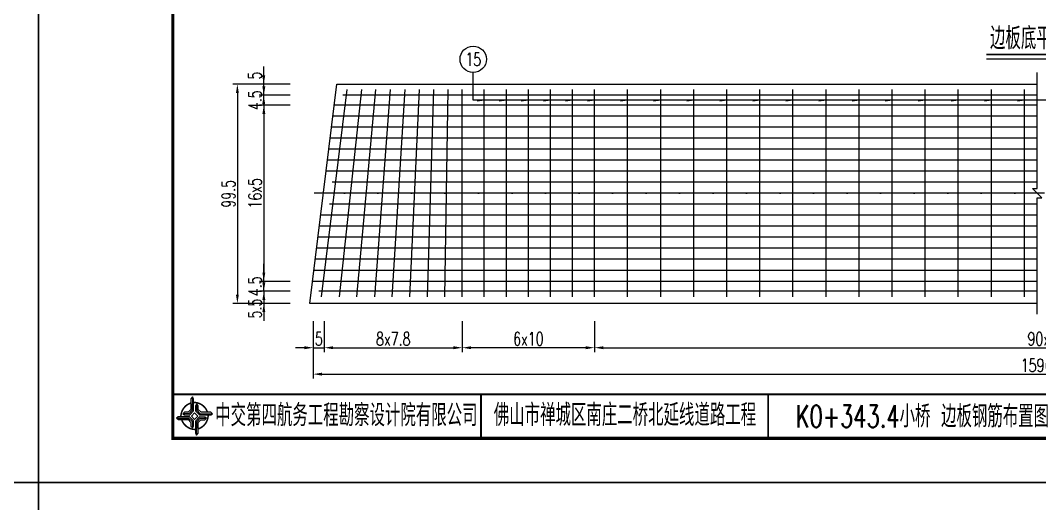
# Model space of a CAD drawing. Header units: millimetres. Extents: x -51 to 12129, y -1309 to -715.
# Drawn here: x 6245.2 to 6476.3, y -1016.5 to -906.7 of the extents above; entities that cross this region are included whole.
import ezdxf
from ezdxf.enums import TextEntityAlignment as Align

# ---------------------------------------------------------------- set-up
doc = ezdxf.new("R2010")
doc.units = ezdxf.units.MM
doc.header["$LTSCALE"] = 0.25
doc.linetypes.add('ACAD_ISO04W100', pattern=[30, 24, -3, 0, -3])
for name, color, linetype in [('中心线', 3, 'ACAD_ISO04W100'), ('图框', 7, 'Continuous'), ('文字', 7, 'Continuous'), ('标注', 4, 'Continuous'), ('次轮廓线', 7, 'Continuous'), ('钢筋', 6, 'Continuous')]:
    doc.layers.add(name, color=color, linetype=linetype)
doc.styles.get("Standard").update_dxf_attribs({"font": 'simplex1.shx', "width": 0.7, "bigfont": 'hztxt.shx'})
doc.dimstyles.new('比例：1：20', dxfattribs={"dimscale": 0, "dimtxt": 3, "dimasz": 2, "dimexe": 1, "dimexo": 1, "dimgap": 0.5, "dimtad": 1, "dimdec": 1, "dimlfac": 2, "dimzin": 9, "dimdsep": 46, "dimtxsty": 'Standard', "dimcen": 0.5, "dimclrd": 256, "dimclre": 256, "dimclrt": 256, "dimadec": 1, "dimazin": 2, "dimtfac": 1, "dimtdec": 1, "dimtix": 1, "dimtmove": 2, "dimatfit": 3, "dimfxl": 0, "dimtolj": 1, "dimtzin": 0, "dimlwd": -1, "dimlwe": -1, "dimarcsym": 0})

# ---------------------------------------------------------------- blocks, each defined once
blk = doc.blocks.new('*D377')
at = {"layer": 'Defpoints', "color": 0}
for p in [(6311.62, -966.96), (6314.12, -966.96), (6314.12, -981.07)]:
    blk.add_point(p, dxfattribs=at)
at = {"layer": '标注'}
for p, q in [((6311.62, -975.07), (6311.62, -982.07)), ((6314.12, -975.07), (6314.12, -982.07)), ((6309.62, -981.07), (6307.62, -981.07)), ((6311.62, -981.07), (6314.12, -981.07)), ((6316.12, -981.07), (6318.12, -981.07))]:
    blk.add_line(p, q, dxfattribs=at)
for points in [[(6309.62, -980.74), (6309.62, -981.41), (6311.62, -981.07)], [(6316.12, -980.74), (6316.12, -981.41), (6314.12, -981.07)]]:
    blk.add_solid(points, dxfattribs=at)
at = {"layer": '标注', "insert": (6312.87, -979.07), "char_height": 3, "attachment_point": 5}
blk.add_mtext('\\A1;5', dxfattribs=at)
blk = doc.blocks.new('*D378')
at = {"layer": 'Defpoints', "color": 0}
for p in [(6314.12, -966.96), (6345.4, -966.96), (6345.4, -981.07)]:
    blk.add_point(p, dxfattribs=at)
at = {"layer": '标注'}
for p, q in [((6314.12, -975.07), (6314.12, -982.07)), ((6345.4, -975.07), (6345.4, -982.07)), ((6316.12, -981.07), (6343.4, -981.07))]:
    blk.add_line(p, q, dxfattribs=at)
for points in [[(6316.12, -980.74), (6316.12, -981.41), (6314.12, -981.07)], [(6343.4, -980.74), (6343.4, -981.41), (6345.4, -981.07)]]:
    blk.add_solid(points, dxfattribs=at)
at = {"layer": '标注', "insert": (6329.76, -979.07), "char_height": 3, "attachment_point": 5}
blk.add_mtext('\\A1;8x7.8', dxfattribs=at)
blk = doc.blocks.new('*D379')
at = {"layer": 'Defpoints', "color": 0}
for p in [(6375.4, -964.36), (6580.47, -964.36), (6580.47, -981.07)]:
    blk.add_point(p, dxfattribs=at)
at = {"layer": '标注'}
for p, q in [((6375.4, -975.07), (6375.4, -982.07)), ((6580.47, -975.07), (6580.47, -982.07)), ((6377.4, -981.07), (6578.47, -981.07))]:
    blk.add_line(p, q, dxfattribs=at)
for points in [[(6377.4, -980.74), (6377.4, -981.41), (6375.4, -981.07)], [(6578.47, -980.74), (6578.47, -981.41), (6580.47, -981.07)]]:
    blk.add_solid(points, dxfattribs=at)
at = {"layer": '标注', "insert": (6477.93, -979.07), "char_height": 3, "attachment_point": 5}
blk.add_mtext('\\A1;90x15', dxfattribs=at)
blk = doc.blocks.new('*D382')
at = {"layer": 'Defpoints', "color": 0}
for p in [(6311.62, -965.53), (6639.69, -965.53), (6639.69, -987.07)]:
    blk.add_point(p, dxfattribs=at)
at = {"layer": '标注'}
for p, q in [((6311.62, -981.07), (6311.62, -988.07)), ((6639.69, -981.07), (6639.69, -988.07)), ((6313.62, -987.07), (6637.69, -987.07))]:
    blk.add_line(p, q, dxfattribs=at)
for points in [[(6313.62, -986.74), (6313.62, -987.41), (6311.62, -987.07)], [(6637.69, -986.74), (6637.69, -987.41), (6639.69, -987.07)]]:
    blk.add_solid(points, dxfattribs=at)
at = {"layer": '标注', "insert": (6475.65, -985.07), "char_height": 3, "attachment_point": 5}
blk.add_mtext('\\A1;1596', dxfattribs=at)
blk = doc.blocks.new('*D384')
at = {"layer": 'Defpoints', "color": 0}
for p in [(6345.4, -966.96), (6375.4, -966.96), (6345.4, -981.07)]:
    blk.add_point(p, dxfattribs=at)
at = {"layer": '标注'}
for p, q in [((6345.4, -975.07), (6345.4, -982.07)), ((6375.4, -975.07), (6375.4, -982.07)), ((6373.4, -981.07), (6347.4, -981.07))]:
    blk.add_line(p, q, dxfattribs=at)
for points in [[(6347.4, -980.74), (6347.4, -981.41), (6345.4, -981.07)], [(6373.4, -980.74), (6373.4, -981.41), (6375.4, -981.07)]]:
    blk.add_solid(points, dxfattribs=at)
at = {"layer": '标注', "insert": (6360.4, -979.07), "char_height": 3, "attachment_point": 5}
blk.add_mtext('\\A1;6x10', dxfattribs=at)
blk = doc.blocks.new('*D437')
at = {"layer": 'Defpoints', "color": 0}
for p in [(6316.94, -921.25), (6294.4, -971), (6316.94, -971)]:
    blk.add_point(p, dxfattribs=at)
at = {"layer": '标注'}
for p, q in [((6300.4, -921.25), (6293.4, -921.25)), ((6294.4, -923.25), (6294.4, -969)), ((6300.4, -971), (6293.4, -971))]:
    blk.add_line(p, q, dxfattribs=at)
for points in [[(6294.07, -923.25), (6294.74, -923.25), (6294.4, -921.25)], [(6294.07, -969), (6294.74, -969), (6294.4, -971)]]:
    blk.add_solid(points, dxfattribs=at)
at = {"layer": '标注', "insert": (6292.4, -946.13), "char_height": 3, "attachment_point": 5, "rotation": 90}
blk.add_mtext('\\A1;99.5', dxfattribs=at)
blk = doc.blocks.new('*D385')
at = {"layer": 'Defpoints', "color": 0}
for p in [(6300.38, -921.25), (6321.55, -921.25), (6321.55, -923.75)]:
    blk.add_point(p, dxfattribs=at)
at = {"layer": '标注'}
for p, q in [((6300.38, -919.25), (6300.38, -917.25)), ((6306.38, -921.25), (6299.38, -921.25)), ((6300.38, -923.75), (6300.38, -921.25)), ((6306.38, -923.75), (6299.38, -923.75)), ((6300.38, -925.75), (6300.38, -927.75))]:
    blk.add_line(p, q, dxfattribs=at)
for points in [[(6300.04, -919.25), (6300.71, -919.25), (6300.38, -921.25)], [(6300.04, -925.75), (6300.71, -925.75), (6300.38, -923.75)]]:
    blk.add_solid(points, dxfattribs=at)
at = {"layer": '标注', "insert": (6298.38, -919.28), "char_height": 3, "attachment_point": 5, "rotation": 90}
blk.add_mtext('\\A1;5', dxfattribs=at)
blk = doc.blocks.new('*D386')
at = {"layer": 'Defpoints', "color": 0}
for p in [(6321.57, -926), (6300.4, -966), (6321.3, -966)]:
    blk.add_point(p, dxfattribs=at)
at = {"layer": '标注'}
for p, q in [((6306.4, -926), (6299.4, -926)), ((6300.4, -928), (6300.4, -964)), ((6306.4, -966), (6299.4, -966))]:
    blk.add_line(p, q, dxfattribs=at)
for points in [[(6300.07, -928), (6300.74, -928), (6300.4, -926)], [(6300.07, -964), (6300.74, -964), (6300.4, -966)]]:
    blk.add_solid(points, dxfattribs=at)
at = {"layer": '标注', "insert": (6298.4, -946), "char_height": 3, "attachment_point": 5, "rotation": 90}
blk.add_mtext('\\A1;16x5', dxfattribs=at)
blk = doc.blocks.new('*D387')
at = {"layer": 'Defpoints', "color": 0}
for p in [(6320.02, -968.25), (6300.4, -971), (6320.02, -971)]:
    blk.add_point(p, dxfattribs=at)
at = {"layer": '标注'}
for p, q in [((6300.4, -966.25), (6300.4, -964.25)), ((6306.4, -968.25), (6299.4, -968.25)), ((6300.4, -968.25), (6300.4, -971)), ((6306.4, -971), (6299.4, -971)), ((6300.4, -973), (6300.4, -975))]:
    blk.add_line(p, q, dxfattribs=at)
for points in [[(6300.07, -966.25), (6300.74, -966.25), (6300.4, -968.25)], [(6300.07, -973), (6300.74, -973), (6300.4, -971)]]:
    blk.add_solid(points, dxfattribs=at)
at = {"layer": '标注', "insert": (6298.4, -972.18), "char_height": 3, "attachment_point": 5, "rotation": 90}
blk.add_mtext('\\A1;5.5', dxfattribs=at)
blk = doc.blocks.new('*D388')
at = {"layer": 'Defpoints', "color": 0}
for p in [(6300.4, -923.75), (6321.57, -923.75), (6329.58, -926)]:
    blk.add_point(p, dxfattribs=at)
at = {"layer": '标注'}
for p, q in [((6300.4, -921.75), (6300.4, -919.75)), ((6306.4, -923.75), (6299.4, -923.75)), ((6300.4, -926), (6300.4, -923.75)), ((6306.4, -926), (6299.4, -926)), ((6300.4, -928), (6300.4, -930))]:
    blk.add_line(p, q, dxfattribs=at)
for points in [[(6300.07, -921.75), (6300.74, -921.75), (6300.4, -923.75)], [(6300.07, -928), (6300.74, -928), (6300.4, -926)]]:
    blk.add_solid(points, dxfattribs=at)
at = {"layer": '标注', "insert": (6298.4, -924.88), "char_height": 3, "attachment_point": 5, "rotation": 90}
blk.add_mtext('\\A1;4.5', dxfattribs=at)
blk = doc.blocks.new('*D389')
at = {"layer": 'Defpoints', "color": 0}
for p in [(6300.4, -966), (6320.02, -966), (6328.03, -968.25)]:
    blk.add_point(p, dxfattribs=at)
at = {"layer": '标注'}
for p, q in [((6300.4, -964), (6300.4, -962)), ((6306.4, -966), (6299.4, -966)), ((6300.4, -968.25), (6300.4, -966)), ((6306.4, -968.25), (6299.4, -968.25)), ((6300.4, -970.25), (6300.4, -972.25))]:
    blk.add_line(p, q, dxfattribs=at)
for points in [[(6300.07, -964), (6300.74, -964), (6300.4, -966)], [(6300.07, -970.25), (6300.74, -970.25), (6300.4, -968.25)]]:
    blk.add_solid(points, dxfattribs=at)
at = {"layer": '标注', "insert": (6298.4, -967.13), "char_height": 3, "attachment_point": 5, "rotation": 90}
blk.add_mtext('\\A1;4.5', dxfattribs=at)
blk = doc.blocks.new('tb')
at = {"lineweight": -3}
h = blk.add_hatch(color=256, dxfattribs=at)
h.paths.add_polyline_path([(-1.23, -0.13), (-3.78, -0.14), (-4.14, -0.41), (-1.4, -0.44), (-0.56, -1.24), (-0.54, -2.62), (-0.27, -2.2), (-0.26, -1.06)])
h.paths.add_polyline_path([(0.13, -1.08), (0.14, -3.86), (0.41, -4.26), (0.44, -1.24), (1.25, -0.43), (2.66, -0.43), (2.26, -0.16), (1.07, -0.15)])
h.paths.add_polyline_path([(1.08, 0.3), (3.62, 0.3), (4.02, 0.56), (1.25, 0.57), (0.43, 1.39), (0.43, 2.8), (0.16, 2.41), (0.15, 1.24)])
h.paths.add_polyline_path([(-0.28, 1.21), (-0.28, 3.99), (-0.56, 4.39), (-0.57, 1.41), (-1.38, 0.6), (-2.74, 0.56), (-2.33, 0.3), (-1.2, 0.29)])
for p, q in [((-0.56, 4.39), (-0.57, 1.41)), ((0.43, 2.8), (0.43, 1.39)), ((-1.38, 0.6), (-2.74, 0.56)), ((-0.57, 1.41), (-1.38, 0.6)), ((0.43, 1.39), (1.25, 0.57)), ((1.25, 0.57), (4.02, 0.56)), ((-4.14, -0.41), (-1.4, -0.44)), ((-1.4, -0.44), (-0.56, -1.24)), ((-0.56, -1.24), (-0.54, -2.62)), ((0.41, -4.26), (0.44, -1.24)), ((0.44, -1.24), (1.25, -0.43)), ((1.25, -0.43), (2.66, -0.43))]:
    blk.add_line(p, q, dxfattribs=at)
at = {"lineweight": -3, "const_width": 0.35, "flags": 128}
for points in [[(-0.9, 3.02, 0.324167), (-3.16, -0.14)], [(2.88, 0.92, 0.324403), (-0.24, 3.15)], [(0.75, -2.86, 0.325418), (3.02, 0.26)], [(-2.98, -0.76, 0.322976), (0.14, -2.98)]]:
    blk.add_lwpolyline(points, format="xyb", dxfattribs=at)
at = {"lineweight": -3, "flags": 128}
for points in [[(-0.9, 3.99), (-0.9, 1.58), (-1.53, 0.91), (-2.34, 0.91), (-2.74, 0.56), (-2.33, 0.3), (-1.2, 0.29), (-0.28, 1.21), (-0.28, 3.99), (-0.56, 4.39)], [(3.62, 0.92), (1.43, 0.92), (0.77, 1.54), (0.77, 2.38), (0.43, 2.8), (0.16, 2.41), (0.15, 1.24), (1.08, 0.3), (3.62, 0.3), (4.02, 0.56)], [(-0.04, 0.77), (0.68, 0.04), (-0.04, -0.69), (-0.77, 0.05)], [(-3.73, -0.76), (-1.54, -0.76), (-0.89, -1.39), (-0.89, -2.21), (-0.54, -2.62), (-0.27, -2.2), (-0.26, -1.06), (-1.23, -0.13), (-3.78, -0.14), (-4.14, -0.41)], [(0.75, -3.85), (0.75, -1.43), (1.4, -0.78), (2.26, -0.78), (2.66, -0.43), (2.26, -0.16), (1.07, -0.15), (0.13, -1.08), (0.14, -3.86), (0.41, -4.26)]]:
    blk.add_lwpolyline(points, close=True, dxfattribs=at)
blk = doc.blocks.new('123')
at = {"layer": '图框', "color": 2}
blk.add_lwpolyline([(369.33, -1011.65), (369.33, -714.65), (-50.67, -714.65), (-50.67, -1011.65)], close=True, dxfattribs=at)

msp = doc.modelspace()

# ---------------------------------------------------------------- linework, layer by layer
for points, const_width in [([(6659.75412, -724.65472), (6279.75412, -724.65472), (6279.75412, -1001.65472), (6659.75412, -1001.65472), (6659.75412, -724.65472)], 0.7), ([(6279.75412, -991.65472), (6659.75412, -991.65472)], 0.4)]:
    msp.add_lwpolyline(points, dxfattribs=dict(const_width=const_width))
at = {"layer": '中心线'}
msp.add_line((6644.6336, -946.00197), (6311.2304, -946.00198), dxfattribs=at)
at = {"layer": '图框', "const_width": 0.4}
for points in [[(6349.64754, -991.65472), (6349.64754, -1001.65472)], [(6414.75412, -1001.65472), (6414.75412, -991.65472)]]:
    msp.add_lwpolyline(points, dxfattribs=at)
at = {"layer": '文字'}
msp.add_line((6464.25305, -915.47723), (6483.39872, -915.47723), dxfattribs=at)
at = {"layer": '文字', "const_width": 0.4}
msp.add_lwpolyline([(6464.25305, -914.47723), (6483.39872, -914.47723)], dxfattribs=at)
at = {"layer": '标注'}
for p, q in [((6347.8972, -924.87697), (6347.8972, -918.58531)), ((6475.79863, -944.93532), (6475.79867, -918.58531)), ((6375.3972, -924.87698), (6347.8972, -924.87697)), ((6350.3972, -924.87696), (6348.7972, -925.10183)), ((6355.3972, -924.87698), (6353.7972, -925.10184)), ((6360.3972, -924.87697), (6358.79717, -925.10184)), ((6365.3972, -924.87696), (6363.7972, -925.10185)), ((6370.3972, -924.87698), (6368.7972, -925.10184)), ((6375.3972, -924.87698), (6373.7972, -925.10184)), ((6472.8972, -924.87697), (6375.3972, -924.87698)), ((6382.8972, -924.87696), (6381.2972, -925.10184)), ((6390.3972, -924.87697), (6388.7972, -925.10183)), ((6397.8972, -924.87697), (6396.2972, -925.10184)), ((6405.3972, -924.87697), (6403.7972, -925.10185)), ((6412.8972, -924.87698), (6411.2972, -925.10184)), ((6420.3972, -924.87697), (6418.7972, -925.10185)), ((6427.8972, -924.87698), (6426.2972, -925.10184)), ((6435.3972, -924.87697), (6433.7972, -925.10184)), ((6442.8972, -924.87696), (6441.29722, -925.10184)), ((6450.3972, -924.87698), (6448.79722, -925.10184)), ((6457.8972, -924.87697), (6456.29719, -925.10184)), ((6465.3972, -924.87697), (6463.7972, -925.10184)), ((6572.96706, -924.87698), (6465.83373, -924.87697)), ((6472.8972, -924.87697), (6471.2972, -925.10184)), ((6476.8653, -947.06865), (6474.73197, -944.93531)), ((6474.73197, -944.93531), (6475.79863, -944.93532)), ((6475.79867, -973.41864), (6475.79863, -947.06865)), ((6475.79863, -947.06865), (6476.8653, -947.06865))]:
    msp.add_line(p, q, dxfattribs=at)
msp.add_circle((6347.8972, -915.58531), 3, dxfattribs=at)
at = {"layer": '次轮廓线'}
for p, q in [((6310.82749, -971.002), (6316.93589, -921.25196)), ((6316.93589, -921.25196), (6475.79863, -921.25198)), ((6475.79876, -971.00198), (6310.82749, -971.002))]:
    msp.add_line(p, q, dxfattribs=at)
at = {"layer": '钢筋'}
for p, q in [((6313.50553, -969.55201), (6319.28855, -922.45197)), ((6322.55212, -922.45197), (6317.49196, -969.55201)), ((6321.4784, -969.55201), (6325.81568, -922.45197)), ((6329.07924, -922.45197), (6325.46484, -969.55201)), ((6332.34281, -922.45197), (6329.45127, -969.55201)), ((6335.60637, -922.45197), (6333.43771, -969.55201)), ((6338.86993, -922.45197), (6337.42415, -969.55201)), ((6342.1335, -922.45197), (6341.41058, -969.55201))]:
    msp.add_line(p, q, dxfattribs=at)
for points in [[(6475.79867, -923.75197), (6318.32293, -923.75198)], [(6345.3972, -969.55201), (6345.39701, -922.45197)], [(6350.3972, -969.55201), (6350.3972, -922.45196)], [(6355.3972, -969.55201), (6355.3972, -922.45196)], [(6360.3972, -969.55201), (6360.3972, -922.45197)], [(6365.3972, -969.552), (6365.3972, -922.45197)], [(6370.3972, -969.55201), (6370.3972, -922.45198)], [(6375.3972, -969.55201), (6375.3972, -922.45196)], [(6382.8972, -969.552), (6382.8972, -922.45197)], [(6390.3972, -969.552), (6390.3972, -922.45196)], [(6397.8972, -969.55201), (6397.8972, -922.45196)], [(6405.3972, -969.55201), (6405.3972, -922.45197)], [(6412.8972, -969.55201), (6412.8972, -922.45196)], [(6420.3972, -969.552), (6420.3972, -922.45197)], [(6427.8972, -969.55201), (6427.8972, -922.45198)], [(6435.3972, -969.55201), (6435.3972, -922.45197)], [(6442.89719, -969.55201), (6442.8972, -922.45197)], [(6450.3972, -969.55201), (6450.3972, -922.45196)], [(6457.8972, -969.55201), (6457.8972, -922.45196)], [(6465.3972, -969.55201), (6465.3972, -922.45196)], [(6472.8972, -969.55201), (6472.8972, -922.45197)], [(6475.79867, -926.00201), (6316.35268, -926.00201)], [(6475.79867, -928.50201), (6316.04572, -928.50201)], [(6475.79867, -931.002), (6315.73877, -931.00201)], [(6475.79867, -933.50201), (6315.43181, -933.50201)], [(6475.79868, -936.00201), (6315.12486, -936.00201)], [(6475.79867, -938.50201), (6314.8179, -938.50201)], [(6475.79867, -941.00201), (6314.51095, -941.00201)], [(6475.79867, -943.50201), (6315.89799, -943.50201)], [(6475.79867, -946.00201), (6315.59103, -946.00201)], [(6475.79867, -948.50201), (6315.28408, -948.50201)], [(6475.79867, -951.00201), (6313.28313, -951.00201)], [(6475.79867, -953.50201), (6312.97618, -953.502)], [(6475.79867, -956.00201), (6312.66922, -956.00201)], [(6475.79867, -958.50201), (6312.36227, -958.502)], [(6475.79867, -961.00201), (6312.05531, -961.00201)], [(6475.79867, -963.50201), (6311.74836, -963.50201)], [(6475.79867, -966.00201), (6311.4414, -966.002)], [(6475.79867, -968.25201), (6312.85914, -968.25201)]]:
    msp.add_lwpolyline(points, dxfattribs=at)

# ---------------------------------------------------------------- block references
at = {"lineweight": -3}
msp.add_blockref('tb', (6284.74985, -996.64938), dxfattribs=at)
at = {"layer": '标注'}
for p in [(5880, 0), (6300, 0), (5880, -297), (6300, -297)]:
    msp.add_blockref('123', p, dxfattribs=at)

# ---------------------------------------------------------------- texts
at = {"layer": '图框', "width": 0.7}
for s, p in [('中交第四航务工程勘察设计院有限公司', (6319.11923, -996.40628)), ('佛山市禅城区南庄二桥北延线道路工程', (6382.29837, -996.34002)), ('K0+343.4小桥 边板钢筋布置图', (6449.75412, -996.65472))]:
    msp.add_text(s, height=5, dxfattribs=at).set_placement(p, align=Align.MIDDLE_CENTER)
at = {"layer": '文字', "width": 0.7}
msp.add_text('边板底平面', height=5, dxfattribs=at).set_placement((6473.82605, -910.80709), align=Align.MIDDLE_CENTER)
at = {"layer": '标注', "width": 0.7}
msp.add_text('15', height=3, dxfattribs=at).set_placement((6347.8972, -915.58531), align=Align.MIDDLE)

# ---------------------------------------------------------------- dimensions: what is measured, and where the dimension line sits
at = {"layer": '标注'}
for base, p1, p2, picture, middle in [((6300.37817, -921.25197), (6321.54584, -923.75198), (6321.54584, -921.25197), '*D385', (6298.37817, -919.27919)), ((6300.40239, -971.002), (6320.02295, -968.252), (6320.02295, -971.002), '*D387', (6298.40239, -972.17702))]:
    dim = msp.add_linear_dim(base=base, p1=p1, p2=p2, angle=90, dimstyle='比例：1：20', override={"dimscale": 1}, dxfattribs=at)
    dim.commit()
    dim.dimension.update_dxf_attribs({"geometry": picture, "text_midpoint": middle, "dimtype": 160})
for base, p1, p2, picture, middle in [((6300.40239, -923.75198), (6329.57678, -926.00201), (6321.56556, -923.75198), '*D388', (6298.40239, -924.87699)), ((6300.40239, -966.002), (6328.03417, -968.25201), (6320.02295, -966.002), '*D389', (6298.40239, -967.127))]:
    dim = msp.add_linear_dim(base=base, p1=p1, p2=p2, angle=90, dimstyle='比例：1：20', override={"dimscale": 1}, dxfattribs=at)
    dim.commit()
    dim.dimension.update_dxf_attribs({"geometry": picture, "text_midpoint": middle})
for base, p1, p2, text, picture, middle in [((6294.40239, -971.002), (6316.93589, -921.25196), (6316.9359, -971.002), '99.5', '*D437', (6292.40239, -946.12698)), ((6300.40239, -966.002), (6321.57007, -926.00201), (6321.29631, -966.002), '16x5', '*D386', (6298.40239, -946.002))]:
    dim = msp.add_linear_dim(base=base, p1=p1, p2=p2, angle=90, text=text, dimstyle='比例：1：20', override={"dimscale": 1}, dxfattribs=at)
    dim.commit()
    dim.dimension.update_dxf_attribs({"geometry": picture, "text_midpoint": middle})
for base, p1, p2, text, picture, middle in [((6639.68947, -987.07196), (6311.6196, -965.53328), (6639.68947, -965.53328), '1596', '*D382', (6475.65454, -985.07196)), ((6580.46712, -981.07196), (6375.39719, -964.35951), (6580.46712, -964.35952), '90x15', '*D379', (6477.93216, -979.07196)), ((6345.39719, -981.07196), (6314.1196, -966.95951), (6345.39719, -966.95951), '8x7.8', '*D378', (6329.7584, -979.07196)), ((6345.39719, -981.07196), (6375.39719, -966.95951), (6345.39719, -966.95948), '6x10', '*D384', (6360.39719, -979.07196))]:
    dim = msp.add_linear_dim(base=base, p1=p1, p2=p2, text=text, dimstyle='比例：1：20', override={"dimscale": 1}, dxfattribs=at)
    dim.commit()
    dim.dimension.update_dxf_attribs({"geometry": picture, "text_midpoint": middle})
dim = msp.add_linear_dim(base=(6314.1196, -981.07196), p1=(6311.6196, -966.95951), p2=(6314.1196, -966.95951), dimstyle='比例：1：20', override={"dimscale": 1}, dxfattribs=at)
dim.commit()
dim.dimension.update_dxf_attribs({"geometry": '*D377', "text_midpoint": (6312.8696, -979.07196)})

doc.saveas('drawing.dxf')
